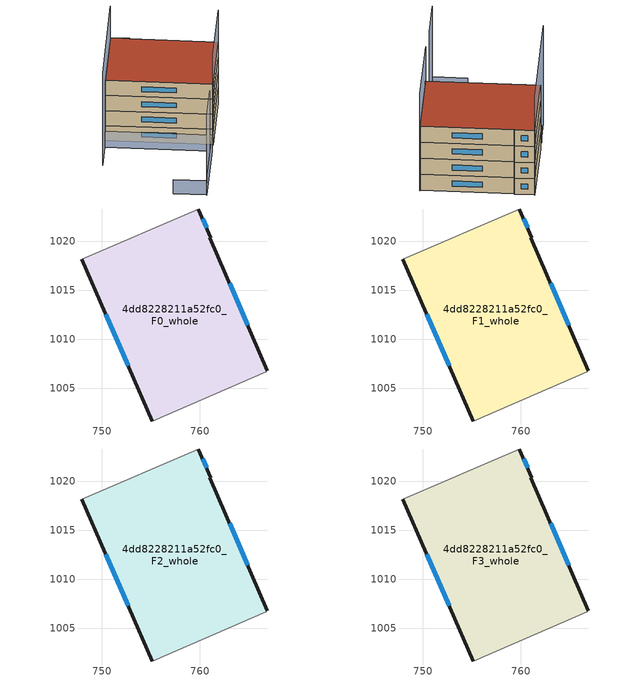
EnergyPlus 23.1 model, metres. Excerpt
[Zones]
4dd8228211a52fc0_F0_whole
 floor ground (EU_floor_Construction): 761.13,1020.35 761.04,1020.33 766.91,1006.79 766.78,1006.73 766.78,1006.65 755.17,1001.64 747.94,1018.16 759.84,1023.29 z0
 wall outside (EU_wall_Construction): 766.91,1006.79 761.04,1020.33 761.13,1020.35 759.84,1023.29 / 747.94,1018.16 755.17,1001.64 z0:3
 wall adiabatic (EU_wall_Construction): 759.84,1023.29 747.94,1018.16 / 755.17,1001.64 766.78,1006.65 766.78,1006.73 766.91,1006.79 z0:3
 window (EU_Window_Construction): 760.69,1021.35 760.28,1022.29 / 764.91,1011.4 763.04,1015.72 / 750.39,1012.54 752.71,1007.26 z1.02:1.98
4dd8228211a52fc0_F1_whole
 floor to 4dd8228211a52fc0_F0_whole (EU_floor_Construction): 761.13,1020.35 761.04,1020.33 766.9,1006.79 766.77,1006.73 766.77,1006.65 755.17,1001.64 747.94,1018.16 759.84,1023.29 z3
 wall outside (EU_wall_Construction): 766.91,1006.79 761.04,1020.33 761.13,1020.35 759.84,1023.29 / 747.94,1018.16 755.17,1001.64 z3:6
 wall adiabatic (EU_wall_Construction): 759.84,1023.29 747.94,1018.16 / 755.17,1001.64 766.78,1006.65 766.78,1006.73 766.91,1006.79 z3:6
 window (EU_Window_Construction): 760.69,1021.35 760.28,1022.29 / 764.91,1011.4 763.04,1015.72 / 750.39,1012.54 752.71,1007.26 z4.02:4.98
4dd8228211a52fc0_F2_whole
 floor to 4dd8228211a52fc0_F1_whole (EU_floor_Construction): 761.13,1020.35 761.04,1020.33 766.9,1006.79 766.77,1006.73 766.77,1006.65 755.17,1001.64 747.94,1018.16 759.84,1023.29 z6
 wall outside (EU_wall_Construction): 766.91,1006.79 761.04,1020.33 761.13,1020.35 759.84,1023.29 / 747.94,1018.16 755.17,1001.64 z6:9
 wall adiabatic (EU_wall_Construction): 759.84,1023.29 747.94,1018.16 / 755.17,1001.64 766.78,1006.65 766.78,1006.73 766.91,1006.79 z6:9
 window (EU_Window_Construction): 760.69,1021.35 760.28,1022.29 / 764.91,1011.4 763.04,1015.72 / 750.39,1012.54 752.71,1007.26 z7.02:7.98
4dd8228211a52fc0_F3_whole
 floor to 4dd8228211a52fc0_F2_whole (EU_floor_Construction): 761.13,1020.35 761.04,1020.33 766.9,1006.79 766.77,1006.73 766.77,1006.65 755.17,1001.64 747.94,1018.16 759.84,1023.29 z9
 wall outside (EU_wall_Construction): 766.91,1006.79 761.04,1020.33 761.13,1020.35 759.84,1023.29 / 747.94,1018.16 755.17,1001.64 z9:12
 wall adiabatic (EU_wall_Construction): 759.84,1023.29 747.94,1018.16 / 755.17,1001.64 766.78,1006.65 766.78,1006.73 766.91,1006.79 z9:12
 window (EU_Window_Construction): 760.69,1021.35 760.28,1022.29 / 764.91,1011.4 763.04,1015.72 / 750.39,1012.54 752.71,1007.26 z10.02:10.98
 roof outside (EU_roof_Construction): 766.78,1006.65 766.78,1006.73 766.91,1006.79 761.04,1020.33 761.13,1020.35 759.84,1023.29 747.94,1018.16 755.17,1001.64 z12
shading: 741.08,995.56 747.79,998.46 z0:16; 754.8,1001.48 767.08,1006.8 z0:18.2; 738.88,1000.69 741.09,995.57 z0:2.8; 746.11,1017.39 753.26,1000.81 / 753.26,1000.81 741.08,995.56 z0:3.2; 759.87,1023.3 741.19,1015.11 z0:18.3
[Building]
EU S2 Campaign: North Axis=0; Terrain=City; Solar Distribution=FullExterior
[Site:Location]
Vienna: Latitude=48; Longitude=16.5; Time Zone=1; Elevation=183
[SizingPeriod:WeatherFileDays]
AnnualSizingPeriod: Begin Month=1; Begin Day of Month=1; End Month=12; End Day of Month=31; Day of Week for Start Day=Monday; Use Weather File Daylight Saving Period=No; Use Weather File Rain and Snow Indicators=No
[MATERIAL]
EU_InternalMass_Material: Roughness=MediumRough; Thickness=0.1; Conductivity=1; Density=1800; Specific Heat=900; Thermal Absorptance=0.9; Solar Absorptance=0.7; Visible Absorptance=0.7
[MATERIAL:NOMASS] Roughness=MediumRough; Thermal Absorptance=0.9; Solar Absorptance=0.7; Visible Absorptance=0.7
Name | Thermal Resistance
EU_wall_NoMass | 0.942466
EU_roof_NoMass | 0.551687
EU_floor_NoMass | 0.66527
[WINDOWMATERIAL:SIMPLEGLAZINGSYSTEM]
EU_Window_SimpleGlazing: UFactor=2.03367; Solar Heat Gain Coefficient=0.65; Visible Transmittance=0.65
[CONSTRUCTION]
EU_wall_Construction: EU_wall_NoMass
EU_roof_Construction: EU_roof_NoMass
EU_floor_Construction: EU_floor_NoMass
EU_Window_Construction: EU_Window_SimpleGlazing
EU_InternalMass_Construction: EU_InternalMass_Material
[ZONE] Type=1; Multiplier=1; Ceiling Height=autocalculate; Floor Area=autocalculate; Part of Total Floor Area=Yes
Name | Volume
4dd8228211a52fc0_F0_whole | 695.836
4dd8228211a52fc0_F1_whole; 4dd8228211a52fc0_F2_whole; 4dd8228211a52fc0_F3_whole | 695.835
[INTERNALMASS] Construction=EU_InternalMass_Construction; Surface Area=231.946
Name | Zone or ZoneList
4dd8228211a52fc0_F0_whole_EU_InternalMass | 4dd8228211a52fc0_F0_whole
4dd8228211a52fc0_F1_whole_EU_InternalMass | 4dd8228211a52fc0_F1_whole
4dd8228211a52fc0_F2_whole_EU_InternalMass | 4dd8228211a52fc0_F2_whole
4dd8228211a52fc0_F3_whole_EU_InternalMass | 4dd8228211a52fc0_F3_whole
[OTHEREQUIPMENT] Fuel Type=Electricity; Design Level Calculation Method=Watts/Area; Power per Zone Floor Area=1; Fraction Latent=0; Fraction Radiant=0; Fraction Lost=0; Carbon Dioxide Generation Rate=0; EndUse Subcategory=EU_Step8_InternalGains
Name | Zone or ZoneList or Space or SpaceList | Schedule
EU_Step8_InternalGain_4dd8228211a52fc0_F0_whole_f000 | 4dd8228211a52fc0_F0_whole | EU_Step8_GainSchedule_4dd8228211a52fc0_F0_whole_f000
EU_Step8_InternalGain_4dd8228211a52fc0_F1_whole_f000 | 4dd8228211a52fc0_F1_whole | EU_Step8_GainSchedule_4dd8228211a52fc0_F1_whole_f000
EU_Step8_InternalGain_4dd8228211a52fc0_F2_whole_f000 | 4dd8228211a52fc0_F2_whole | EU_Step8_GainSchedule_4dd8228211a52fc0_F2_whole_f000
EU_Step8_InternalGain_4dd8228211a52fc0_F3_whole_f000 | 4dd8228211a52fc0_F3_whole | EU_Step8_GainSchedule_4dd8228211a52fc0_F3_whole_f000
[ZONEVENTILATION:DESIGNFLOWRATE] Schedule=EU_AlwaysOn; Design Flow Rate Calculation Method=AirChanges/Hour; Air Changes per Hour=0.530523; Ventilation Type=Natural; Fan Pressure Rise=0; Fan Total Efficiency=1; Constant Term Coefficient=1; Temperature Term Coefficient=0; Velocity Term Coefficient=0; Velocity Squared Term Coefficient=0; Minimum Indoor Temperature=-100; Maximum Indoor Temperature=100; Delta Temperature=-100; Minimum Outdoor Temperature=-100; Maximum Outdoor Temperature=100; Maximum Wind Speed=40
Name | Zone or ZoneList or Space or SpaceList
EU_ConstantAir_4dd8228211a52fc0_F0_whole | 4dd8228211a52fc0_F0_whole
EU_ConstantAir_4dd8228211a52fc0_F1_whole | 4dd8228211a52fc0_F1_whole
EU_ConstantAir_4dd8228211a52fc0_F2_whole | 4dd8228211a52fc0_F2_whole
EU_ConstantAir_4dd8228211a52fc0_F3_whole | 4dd8228211a52fc0_F3_whole
[HVACTEMPLATE:THERMOSTAT] Constant Heating Setpoint=20; Constant Cooling Setpoint=50
EU_HeatOnly_4dd8228211a52fc0_F0_whole; EU_HeatOnly_4dd8228211a52fc0_F1_whole; EU_HeatOnly_4dd8228211a52fc0_F2_whole; EU_HeatOnly_4dd8228211a52fc0_F3_whole
[HVACTEMPLATE:ZONE:IDEALLOADSAIRSYSTEM] System Availability Schedule=EU_AlwaysOn; Maximum Heating Supply Air Temperature=50; Minimum Cooling Supply Air Temperature=13; Maximum Heating Supply Air Humidity Ratio=0.0156; Minimum Cooling Supply Air Humidity Ratio=0.0077; Heating Limit=NoLimit; Cooling Limit=NoLimit; Heating Availability Schedule=EU_AlwaysOn; Cooling Availability Schedule=EU_CoolingOff; Dehumidification Control Type=ConstantSensibleHeatRatio; Cooling Sensible Heat Ratio=0.7; Dehumidification Setpoint=60; Humidification Control Type=None; Humidification Setpoint=30; Outdoor Air Method=None; Outdoor Air Flow Rate per Person=0.00944; Outdoor Air Flow Rate per Zone Floor Area=0; Outdoor Air Flow Rate per Zone=0; Demand Controlled Ventilation Type=None; Outdoor Air Economizer Type=NoEconomizer; Heat Recovery Type=None; Sensible Heat Recovery Effectiveness=0.7; Latent Heat Recovery Effectiveness=0.65
Name | Template Thermostat
4dd8228211a52fc0_F0_whole | EU_HeatOnly_4dd8228211a52fc0_F0_whole
4dd8228211a52fc0_F1_whole | EU_HeatOnly_4dd8228211a52fc0_F1_whole
4dd8228211a52fc0_F2_whole | EU_HeatOnly_4dd8228211a52fc0_F2_whole
4dd8228211a52fc0_F3_whole | EU_HeatOnly_4dd8228211a52fc0_F3_whole
[SIZING:ZONE] Zone Cooling Design Supply Air Temperature Input Method=SupplyAirTemperature; Zone Cooling Design Supply Air Temperature=13; Zone Heating Design Supply Air Temperature Input Method=SupplyAirTemperature; Zone Heating Design Supply Air Temperature=50; Zone Cooling Design Supply Air Humidity Ratio=0.008; Zone Heating Design Supply Air Humidity Ratio=0.008; Cooling Design Air Flow Method=DesignDay; Cooling Design Air Flow Rate=0; Cooling Minimum Air Flow per Zone Floor Area=0.000762; Cooling Minimum Air Flow=0; Cooling Minimum Air Flow Fraction=0.2; Heating Design Air Flow Method=DesignDay; Heating Design Air Flow Rate=0; Heating Maximum Air Flow per Zone Floor Area=0.002032; Heating Maximum Air Flow=0.141576; Heating Maximum Air Flow Fraction=0.3; Account for Dedicated Outdoor Air System=No; Dedicated Outdoor Air System Control Strategy=NeutralSupplyAir; Dedicated Outdoor Air Low Setpoint Temperature for Design=autosize; Dedicated Outdoor Air High Setpoint Temperature for Design=autosize; Zone Load Sizing Method=Sensible Load Only No Latent Load; Zone Latent Cooling Design Supply Air Humidity Ratio Input Method=HumidityRatioDifference; Zone Cooling Design Supply Air Humidity Ratio Difference=0.005; Zone Latent Heating Design Supply Air Humidity Ratio Input Method=HumidityRatioDifference; Zone Humidification Design Supply Air Humidity Ratio Difference=0.005
4dd8228211a52fc0_F0_whole; 4dd8228211a52fc0_F1_whole; 4dd8228211a52fc0_F2_whole; 4dd8228211a52fc0_F3_whole
[SCHEDULE:CONSTANT]
Name | Hourly Value
EU_AlwaysOn | 1
EU_CoolingOff | 0
[SCHEDULE:FILE] Column Number=1; Rows to Skip at Top=0; Number of Hours of Data=8760; Column Separator=Comma; Interpolate to Timestep=No; Minutes per Item=60; Adjust Schedule for Daylight Savings=Yes
Name | File
EU_Step8_GainSchedule_4dd8228211a52fc0_F0_whole_f000 | ../../schedules/4dd8228211a52fc0/4dd8228211a52fc0_F0_whole_f000_gain.csv
EU_Step8_GainSchedule_4dd8228211a52fc0_F1_whole_f000 | ../../schedules/4dd8228211a52fc0/4dd8228211a52fc0_F1_whole_f000_gain.csv
EU_Step8_GainSchedule_4dd8228211a52fc0_F2_whole_f000 | ../../schedules/4dd8228211a52fc0/4dd8228211a52fc0_F2_whole_f000_gain.csv
EU_Step8_GainSchedule_4dd8228211a52fc0_F3_whole_f000 | ../../schedules/4dd8228211a52fc0/4dd8228211a52fc0_F3_whole_f000_gain.csv
